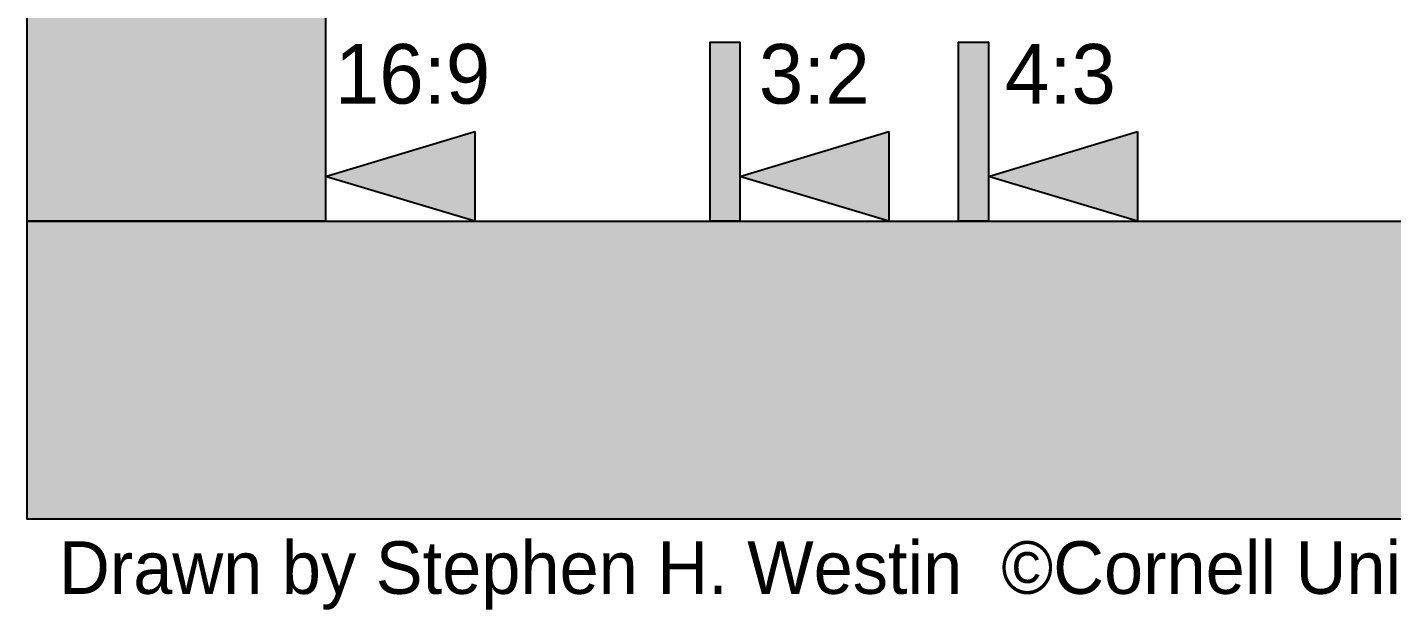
# Model space of a CAD drawing. Header units: millimetres. Extents: x 0 to 1582, y 0 to 984.
# Drawn here: x 0 to 366, y 0 to 156.2 of the extents above; entities that cross this region are included whole.
import ezdxf

# ---------------------------------------------------------------- set-up
doc = ezdxf.new("R2010")
doc.units = ezdxf.units.MM
doc.layers.add('FRAME', color=7, linetype='Continuous')
doc.layers.add('LABELS', color=7, linetype='Continuous')

msp = doc.modelspace()

# ---------------------------------------------------------------- hatches: boundary and pattern name
at = {"layer": 'FRAME', "true_color": 0x000000}
h = msp.add_hatch(color=7, dxfattribs=at)
h.dxf.hatch_style = 1
h.paths.add_polyline_path([(0, 904.25), (80, 904.25), (80, 104.25), (0, 104.25), (0, 904.25)])
h = msp.add_hatch(color=7, dxfattribs=at)
h.dxf.hatch_style = 1
h.paths.add_polyline_path([(191.12, 104.25), (183.12, 104.25), (183.12, 152.25), (191.12, 152.25), (191.12, 104.25)])
h = msp.add_hatch(color=7, dxfattribs=at)
h.dxf.hatch_style = 1
h.paths.add_polyline_path([(257.8, 104.25), (249.8, 104.25), (249.8, 152.25), (257.8, 152.25), (257.8, 104.25)])
h = msp.add_hatch(color=7, dxfattribs=at)
h.dxf.hatch_style = 1
h.paths.add_polyline_path([(120, 128.25), (120, 104.25), (80, 116.25), (120, 128.25)])
h = msp.add_hatch(color=7, dxfattribs=at)
h.dxf.hatch_style = 1
h.paths.add_polyline_path([(231.12, 128.25), (231.12, 104.25), (191.12, 116.25), (231.12, 128.25)])
h = msp.add_hatch(color=7, dxfattribs=at)
h.dxf.hatch_style = 1
h.paths.add_polyline_path([(297.8, 128.25), (297.8, 104.25), (257.8, 116.25), (297.8, 128.25)])
h = msp.add_hatch(color=7, dxfattribs=at)
h.dxf.hatch_style = 1
h.paths.add_polyline_path([(0, 104.25), (1582.24, 104.25), (1582.24, 24.25), (0, 24.25), (0, 104.25)])

# ---------------------------------------------------------------- linework, layer by layer
at = {"layer": 'FRAME', "color": 250}
for points in [[(0, 904.25), (80, 904.25), (80, 104.25), (0, 104.25), (0, 904.25)], [(191.12, 104.25), (183.12, 104.25), (183.12, 152.25), (191.12, 152.25), (191.12, 104.25)], [(257.8, 104.25), (249.8, 104.25), (249.8, 152.25), (257.8, 152.25), (257.8, 104.25)], [(120, 128.25), (120, 104.25), (80, 116.25), (120, 128.25)], [(231.12, 128.25), (231.12, 104.25), (191.12, 116.25), (231.12, 128.25)], [(297.8, 128.25), (297.8, 104.25), (257.8, 116.25), (297.8, 128.25)], [(0, 104.25), (1582.24, 104.25), (1582.24, 24.25), (0, 24.25), (0, 104.25)]]:
    msp.add_lwpolyline(points, close=True, dxfattribs=at)
at = {"layer": 'FRAME', "color": 250, "true_color": 0x000000}
for points in [[(0, 904.25), (0, 104.25), (80, 104.25)], [(80, 104.25), (80, 904.25), (0, 904.25)], [(191.12, 104.25), (191.12, 152.25), (183.12, 152.25)], [(183.12, 152.25), (183.12, 104.25), (191.12, 104.25)], [(257.8, 104.25), (257.8, 152.25), (249.8, 152.25)], [(249.8, 152.25), (249.8, 104.25), (257.8, 104.25)], [(80, 116.25), (120, 104.25), (120, 128.25)], [(191.12, 116.25), (231.12, 104.25), (231.12, 128.25)], [(257.8, 116.25), (297.8, 104.25), (297.8, 128.25)], [(0, 104.25), (0, 24.25), (1582.24, 24.25)], [(1582.24, 24.25), (1582.24, 104.25), (0, 104.25)]]:
    msp.add_solid(points, dxfattribs=at)

# ---------------------------------------------------------------- texts
at = {"layer": 'LABELS', "color": 250}
for s, height, p in [('16:9', 16, (82.52, 135.76)), ('3:2', 16, (196.22, 135.76)), ('4:3', 16, (262.22, 135.76)), ('Drawn by Stephen H. Westin  ©Cornell University', 14.1111, (8.51, 4.23))]:
    msp.add_text(s, height=height, dxfattribs=at).set_placement(p)

doc.saveas('drawing.dxf')
